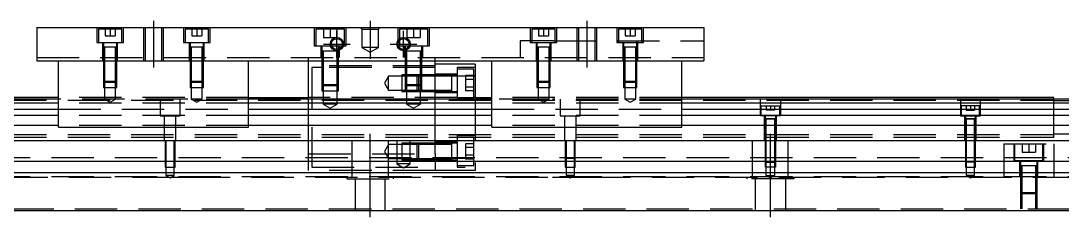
# Model space of a CAD drawing. Extents: x -8 to 710, y -268 to 102.
# Drawn here: x 155.2 to 467.5, y -233 to -174 of the extents above; entities that cross this region are included whole.
import ezdxf

# ---------------------------------------------------------------- set-up
doc = ezdxf.new("R2010")
doc.units = 0
doc.linetypes.add('CENTER', pattern=[50.8, 31.75, -6.35, 6.35, -6.35])
doc.linetypes.add('DASHED', pattern=[19.05, 12.7, -6.35])
doc.layers.get('0').update_dxf_attribs({"linetype": 'CONTINUOUS'})
doc.layers.add('CENTER', color=1, linetype='CENTER')

msp = doc.modelspace()

# ---------------------------------------------------------------- linework, layer by layer
at = {"color": 7, "linetype": 'CONTINUOUS'}
for p, q in [((160, -176), (160, -186)), ((160, -176), (360, -176)), ((360, -176), (360, -186)), ((160, -186), (360, -186)), ((166.5, -206), (166.5, -186)), ((223.5, -206), (223.5, -186)), ((223.5, -206), (223.5, -186)), ((241.5, -197), (241.5, -186)), ((279.5, -197.5), (279.5, -186)), ((291.5, -187), (279.5, -187)), ((291.5, -187), (291.5, -197.5)), ((296.5, -206), (296.5, -186)), ((353.5, -206), (353.5, -186)), ((284.5, -192.75), (284.5, -190.249994)), ((284.5, -195.250006), (284.5, -190.249994)), ((284.5, -195.250006), (284.5, -192.599968)), ((166.5, -197.5), (0, -197.5)), ((166.5, -198.752272), (0, -198.752272)), ((166.5, -197), (60.5, -197)), ((223.5, -197), (241.5, -197)), ((296.5, -197.5), (223.5, -197.5)), ((296.5, -198.752272), (223.5, -198.752272)), ((291.5, -197), (296.5, -197)), ((465, -197), (353.5, -197)), ((520, -197.5), (353.5, -197.5)), ((520, -198.752272), (353.5, -198.752272)), ((465, -197.5), (465, -197)), ((0, -200.52668), (166.5, -200.52668)), ((166.5, -202.423076), (0, -202.423076)), ((223.5, -200.52668), (296.5, -200.52668)), ((296.5, -202.423076), (223.5, -202.423076)), ((353.5, -200.52668), (520, -200.52668)), ((520, -202.423076), (353.5, -202.423076)), ((166.5, -205.477372), (0, -205.477372)), ((166.5, -206), (223.5, -206)), ((296.5, -205.477372), (223.5, -205.477372)), ((296.5, -206), (353.5, -206)), ((520, -205.477372), (353.5, -205.477372)), ((0, -210), (520, -210)), ((284.5, -213.25), (284.5, -210.749994)), ((284.5, -215.750006), (284.5, -210.749994)), ((284.5, -213.25), (284.5, -210.749994)), ((284.5, -215.750006), (284.5, -210.749994)), ((284.5, -215.35), (284.5, -211.15)), ((284.5, -215.750006), (284.5, -215.35)), ((520, -216.3), (0, -216.3)), ((520, -219.7), (0, -219.7)), ((0, -231), (520, -231))]:
    msp.add_line(p, q, dxfattribs=at)
at = {"color": 3, "linetype": 'DASHED'}
for p, q in [((178, -176), (178, -180.5)), ((185.5, -176.5), (178.5, -176.5)), ((178.5, -176.5), (178.5, -180.5)), ((180.5, -176.5), (180.5, -178.5)), ((182, -176.5), (182, -178.5)), ((183.5, -176.5), (183.5, -178.5)), ((185.5, -180.5), (185.5, -176.5)), ((186, -180.5), (186, -176)), ((192.000006, -176), (192.000006, -186)), ((192.5, -176), (192.5, -186)), ((197.5, -186), (197.5, -176)), ((197.999994, -186), (197.999994, -176)), ((204, -176), (204, -180.5)), ((211.5, -176.5), (204.5, -176.5)), ((204.5, -176.5), (204.5, -180.5)), ((206.5, -176.5), (206.5, -178.5)), ((208, -176.5), (208, -178.5)), ((209.5, -176.5), (209.5, -178.5)), ((211.5, -180.5), (211.5, -176.5)), ((212, -180.5), (212, -176)), ((243.25, -176), (243.25, -181.5)), ((252.25, -176.5), (243.75, -176.5)), ((243.75, -176.5), (243.75, -181.5)), ((246, -176.5), (246, -179)), ((248, -176.5), (248, -179)), ((250, -176.5), (250, -179)), ((252.25, -181.5), (252.25, -176.5)), ((252.75, -181.5), (252.75, -176)), ((257.5, -176.5), (257, -176)), ((257.5, -176.5), (257.5, -182)), ((257.5, -176.5), (262.5, -176.5)), ((262.5, -176.5), (263, -176)), ((262.5, -182), (262.5, -176.5)), ((268.25, -176), (268.25, -181.5)), ((277.25, -176.5), (268.75, -176.5)), ((268.75, -176.5), (268.75, -179.43875)), ((271, -176.5), (271, -179)), ((273, -176.5), (273, -179)), ((275, -176.5), (275, -179)), ((277.25, -181.5), (277.25, -176.5)), ((277.75, -181.5), (277.75, -176)), ((308, -176), (308, -180.5)), ((315.5, -176.5), (308.5, -176.5)), ((308.5, -176.5), (308.5, -180.5)), ((310.5, -176.5), (310.5, -178.5)), ((312, -176.5), (312, -178.5)), ((313.5, -176.5), (313.5, -178.5)), ((315.5, -180.5), (315.5, -176.5)), ((316, -180.5), (316, -176)), ((322.000006, -176), (322.000006, -186)), ((322.5, -176), (322.5, -186)), ((327.5, -186), (327.5, -176)), ((327.999994, -186), (327.999994, -176)), ((334, -176), (334, -180.5)), ((341.5, -176.5), (334.5, -176.5)), ((334.5, -176.5), (334.5, -180.5)), ((336.5, -176.5), (336.5, -178.5)), ((338, -176.5), (338, -178.5)), ((339.5, -176.5), (339.5, -178.5)), ((341.5, -180.5), (341.5, -176.5)), ((342, -180.5), (342, -176)), ((178, -180.5), (186, -180.5)), ((179.75, -180.5), (179.75, -186)), ((180, -180.5), (180, -181.9)), ((180.5, -178.5), (182, -178.5)), ((182, -178.5), (183.5, -178.5)), ((184, -181.9), (184, -180.5)), ((184.25, -186), (184.25, -180.5)), ((204, -180.5), (212, -180.5)), ((205.75, -180.5), (205.75, -186)), ((206, -180.5), (206, -181.9)), ((206.5, -178.5), (208, -178.5)), ((208, -178.5), (209.5, -178.5)), ((210, -181.9), (210, -180.5)), ((210.25, -186), (210.25, -180.5)), ((246, -179), (248, -179)), ((248, -179), (250, -179)), ((268.75, -179.43875), (268.75, -179.922968)), ((268.75, -179.922968), (268.75, -181.5)), ((271, -179), (273, -179)), ((273, -179), (275, -179)), ((305, -180), (305, -185)), ((315, -180), (305, -180)), ((308, -180.5), (316, -180.5)), ((309.75, -180.5), (309.75, -186)), ((310, -180.5), (310, -181.9)), ((310.5, -178.5), (312, -178.5)), ((312, -178.5), (313.5, -178.5)), ((314, -181.9), (314, -180.5)), ((314.25, -186), (314.25, -180.5)), ((315, -180), (360, -180)), ((334, -180.5), (342, -180.5)), ((335.75, -180.5), (335.75, -186)), ((336, -180.5), (336, -181.9)), ((336.5, -178.5), (338, -178.5)), ((338, -178.5), (339.5, -178.5)), ((340, -180.5), (340, -180)), ((340, -180), (340, -180.5)), ((340, -181.9), (340, -180.5)), ((340.25, -186), (340.25, -180.5)), ((184.000006, -181.9), (179.999994, -181.9)), ((184.000006, -181.9), (179.999994, -181.9)), ((184.000006, -181.9), (179.999994, -181.9)), ((180, -181.895), (180, -181.9)), ((180, -181.9), (180.216462, -181.9)), ((180.216708, -181.9), (180, -181.9)), ((180, -181.9), (180, -181.905)), ((180, -181.9), (180, -186)), ((183.783332, -181.9), (180.216708, -181.9)), ((180.35, -181.9), (180.35, -186)), ((183.65, -186), (183.65, -181.9)), ((184, -181.9), (183.783332, -181.9)), ((183.783538, -181.9), (184, -181.9)), ((184, -181.9), (184, -181.895)), ((184, -181.905), (184, -181.9)), ((184, -186), (184, -181.9)), ((210.000006, -181.9), (205.999994, -181.9)), ((206, -181.895), (206, -181.9)), ((206.216708, -181.9), (206, -181.9)), ((206, -181.9), (206, -181.905)), ((206, -181.9), (206, -186)), ((209.783332, -181.9), (206.216708, -181.9)), ((206.35, -181.9), (206.35, -186)), ((209.65, -186), (209.65, -181.9)), ((210, -181.9), (209.783332, -181.9)), ((210, -181.9), (210, -181.895)), ((210, -181.905), (210, -181.9)), ((210, -186), (210, -181.9)), ((243.25, -181.5), (252.75, -181.5)), ((245.25, -181.5), (245.25, -185)), ((250.500006, -183.1), (245.499994, -183.1)), ((250.500006, -183.1), (245.499994, -183.1)), ((245.5, -181.5), (245.5, -183.1)), ((245.5, -183.095), (245.5, -183.1)), ((245.5, -183.1), (245.757448, -183.1)), ((245.757468, -183.1), (245.5, -183.1)), ((245.5, -183.1), (245.5, -183.105)), ((245.5, -183.1), (245.5, -185)), ((250.013852, -183.1), (245.757468, -183.1)), ((245.9, -183.1), (245.9, -185)), ((250.242552, -183.1), (250.013852, -183.1)), ((250.1, -185), (250.1, -183.1)), ((250.5, -183.1), (250.242552, -183.1)), ((250.242602, -183.1), (250.5, -183.1)), ((250.5, -182.572418), (250.5, -181.5)), ((250.5, -182.936492), (250.5, -182.572418)), ((250.5, -183.1), (250.5, -182.936492)), ((250.5, -183.1), (250.5, -183.095)), ((250.5, -183.105), (250.5, -183.1)), ((250.5, -185), (250.5, -183.1)), ((250.75, -185), (250.75, -181.5)), ((262.5, -182), (257.5, -182)), ((257.5, -182), (260, -183.443376)), ((260, -183.443376), (262.5, -182)), ((268.25, -181.5), (277.75, -181.5)), ((270.25, -181.5), (270.25, -185)), ((275.500006, -183.1), (270.499994, -183.1)), ((275.500006, -183.1), (270.499994, -183.1)), ((270.5, -181.5), (270.5, -182.572418)), ((270.5, -182.572418), (270.5, -182.936492)), ((270.5, -182.936492), (270.5, -183.1)), ((270.5, -183.095), (270.5, -183.1)), ((270.5, -183.1), (270.757448, -183.1)), ((270.757468, -183.1), (270.5, -183.1)), ((270.5, -183.1), (270.5, -183.105)), ((270.5, -183.1), (270.5, -185)), ((275.242552, -183.1), (270.757468, -183.1)), ((270.9, -183.1), (270.9, -185)), ((275.1, -185), (275.1, -183.1)), ((275.5, -183.1), (275.242552, -183.1)), ((275.242602, -183.1), (275.5, -183.1)), ((275.5, -183.1), (275.5, -181.5)), ((275.5, -183.1), (275.5, -183.095)), ((275.5, -183.105), (275.5, -183.1)), ((275.5, -185), (275.5, -183.1)), ((275.75, -185), (275.75, -181.5)), ((314.000006, -181.9), (309.999994, -181.9)), ((314.000006, -181.9), (309.999994, -181.9)), ((314.000006, -181.9), (309.999994, -181.9)), ((314.000006, -181.9), (309.999994, -181.9)), ((310, -181.895), (310, -181.9)), ((310, -181.9), (310.216462, -181.9)), ((310.216708, -181.9), (310, -181.9)), ((310, -181.9), (310, -181.905)), ((310, -181.9), (310, -186)), ((313.783332, -181.9), (310.216708, -181.9)), ((310.35, -181.9), (310.35, -186)), ((313.65, -186), (313.65, -181.9)), ((314, -181.9), (313.783332, -181.9)), ((313.783538, -181.9), (314, -181.9)), ((314, -181.9), (314, -181.895)), ((314, -181.905), (314, -181.9)), ((314, -186), (314, -181.9)), ((340.000006, -181.9), (335.999994, -181.9)), ((340.000006, -181.9), (335.999994, -181.9)), ((340.000006, -181.9), (335.999994, -181.9)), ((340.000006, -181.9), (335.999994, -181.9)), ((336, -181.895), (336, -181.9)), ((336, -181.9), (336.216462, -181.9)), ((336.216708, -181.9), (336, -181.9)), ((336, -181.9), (336, -186)), ((336, -181.9), (336, -181.905)), ((339.783332, -181.9), (336.216708, -181.9)), ((336.35, -181.9), (336.35, -186)), ((339.65, -186), (339.65, -181.9)), ((340, -181.9), (339.783332, -181.9)), ((339.783538, -181.9), (340, -181.9)), ((340, -181.9), (340, -181.895)), ((340, -186), (340, -181.9)), ((340, -181.905), (340, -181.9)), ((160, -185), (360, -185)), ((180, -186), (180, -192.15)), ((180.000006, -186), (180.000002, -192.15)), ((180.35, -186), (180.35, -192.5)), ((183.65, -192.5), (183.65, -186)), ((183.999998, -192.15), (183.999994, -186)), ((184, -192.15), (184, -186)), ((206, -186), (206, -192.15)), ((206.000006, -186), (206.000002, -192.15)), ((206.35, -186), (206.35, -192.5)), ((209.65, -192.5), (209.65, -186)), ((209.999998, -192.15), (209.999994, -186)), ((210, -192.15), (210, -186)), ((241.5, -186), (241.5, -185)), ((245.5, -185), (245.5, -186)), ((245.5, -186), (245.5, -193.1)), ((245.500006, -185), (245.500006, -186)), ((245.500006, -186), (245.500006, -193.100006)), ((245.9, -185), (245.9, -186)), ((245.9, -186), (245.9, -193.5)), ((250.1, -193.5), (250.1, -185)), ((250.499994, -193.1), (250.499994, -185)), ((250.5, -193.1), (250.5, -185)), ((270.5, -185), (270.5, -193.1)), ((270.500006, -185), (270.500006, -193.1)), ((270.9, -185), (270.9, -193.5)), ((275.1, -193.5), (275.1, -185)), ((275.499994, -193.1), (275.499994, -185)), ((275.5, -193.1), (275.5, -185)), ((279.5, -186), (279.5, -185)), ((310, -186), (310, -192.15)), ((310.000006, -186), (310.000002, -192.15)), ((310.35, -186), (310.35, -192.5)), ((313.65, -192.5), (313.65, -186)), ((313.999998, -192.15), (313.999994, -186)), ((314, -192.15), (314, -186)), ((336, -186), (336, -192.15)), ((336.000006, -186), (336.000002, -192.15)), ((336.35, -186), (336.35, -192.5)), ((339.65, -192.5), (339.65, -186)), ((339.999998, -192.15), (339.999994, -186)), ((340, -192.15), (340, -186)), ((279.5, -187.5), (241.5, -187.5)), ((242.5, -188), (242.5, -206)), ((245.5, -188), (242.5, -188)), ((245.9, -188), (245.5, -188)), ((279.5, -188), (245.9, -188)), ((274.5, -190.250002), (269.5, -190.250006)), ((269.5, -190.250006), (269.5, -195.249994)), ((274.5, -190.25), (274.1, -190.65)), ((274.5, -190.25), (274.5, -195.25)), ((279.5, -190.25), (274.5, -190.25)), ((279.5, -190.250006), (274.5, -190.250002)), ((286.1, -190), (279.5, -190)), ((284.5, -190.25), (279.5, -190.25)), ((284.5, -190.25), (284.495, -190.25)), ((284.5, -192.599968), (284.5, -190.249994)), ((284.5, -190.507468), (284.5, -190.25)), ((284.505, -190.25), (284.5, -190.25)), ((285, -190.25), (284.5, -190.25)), ((285.35, -190.25), (285, -190.25)), ((286.1, -190.25), (285.35, -190.25)), ((286.1, -188), (286.1, -197.5)), ((291.5, -188), (286.1, -188)), ((288.65, -188.5), (286.1, -188.5)), ((288.6, -190.440598), (288.6, -191.5953)), ((291.1, -190.440598), (288.6, -190.440598)), ((289, -188.5), (288.65, -188.5)), ((291.1, -188.5), (289, -188.5)), ((291.1, -197), (291.1, -188.5)), ((180, -192.15), (184, -192.15)), ((180, -192.15), (180.35, -192.5)), ((180.000002, -192.15), (180.000006, -194)), ((183.65, -192.5), (180.35, -192.5)), ((180.35, -192.5), (180.35, -194)), ((183.65, -192.5), (184, -192.15)), ((183.65, -194), (183.65, -192.5)), ((183.999994, -194), (183.999998, -192.15)), ((206, -192.15), (210, -192.15)), ((206, -192.15), (206.35, -192.5)), ((206.000002, -192.15), (206.000006, -194)), ((209.65, -192.5), (206.35, -192.5)), ((206.35, -192.5), (206.35, -194)), ((209.65, -192.5), (210, -192.15)), ((209.65, -194), (209.65, -192.5)), ((209.999994, -194), (209.999998, -192.15)), ((245.5, -193.1), (250.5, -193.1)), ((245.5, -193.1), (245.9, -193.5)), ((245.500006, -193.100006), (245.500006, -195)), ((250.1, -193.5), (245.9, -193.5)), ((245.9, -193.5), (245.9, -195)), ((250.1, -193.5), (250.5, -193.1)), ((250.1, -195), (250.1, -193.5)), ((250.499994, -195), (250.499994, -193.1)), ((265.5, -190.65), (264.287564, -192.75)), ((264.287564, -192.75), (265.5, -194.85)), ((265.5, -194.85), (265.5, -190.65)), ((269.5, -190.65), (265.5, -190.65)), ((274.1, -190.65), (269.5, -190.65)), ((270.5, -193.1), (275.5, -193.1)), ((270.5, -193.1), (270.9, -193.5)), ((270.500006, -193.1), (270.500006, -195)), ((275.1, -193.5), (270.9, -193.5)), ((270.9, -193.5), (270.9, -195)), ((274.1, -194.85), (274.1, -190.65)), ((279.5, -190.65), (274.1, -190.65)), ((275.1, -193.5), (275.5, -193.1)), ((275.1, -195), (275.1, -193.5)), ((275.499994, -195), (275.499994, -193.1)), ((285, -190.630684), (279.5, -190.630684)), ((284.5, -190.65), (279.5, -190.65)), ((284.5, -192.599954), (284.5, -190.507468)), ((284.5, -192.95002), (284.5, -192.599954)), ((284.5, -194.992552), (284.5, -192.95002)), ((285.35, -190.630684), (285, -190.630684)), ((288.65, -190.630684), (285.35, -190.630684)), ((288.6, -191.5953), (288.6, -193.9047)), ((291.1, -191.5953), (288.6, -191.5953)), ((289, -190.630684), (288.65, -190.630684)), ((291.5, -190.630684), (289, -190.630684)), ((310, -192.15), (314, -192.15)), ((310, -192.15), (310.35, -192.5)), ((310.000002, -192.15), (310.000006, -194)), ((313.65, -192.5), (310.35, -192.5)), ((310.35, -192.5), (310.35, -194)), ((313.65, -192.5), (314, -192.15)), ((313.65, -194), (313.65, -192.5)), ((313.999994, -194), (313.999998, -192.15)), ((336, -192.15), (340, -192.15)), ((336, -192.15), (336.35, -192.5)), ((336.000002, -192.15), (336.000006, -194)), ((339.65, -192.5), (336.35, -192.5)), ((336.35, -192.5), (336.35, -194)), ((339.65, -192.5), (340, -192.15)), ((339.65, -194), (339.65, -192.5)), ((339.999994, -194), (339.999998, -192.15)), ((180.000006, -194), (183.999994, -194)), ((180.35, -194), (180.35, -197.5)), ((183.65, -197.5), (183.65, -194)), ((206.000006, -194), (209.999994, -194)), ((206.35, -194), (206.35, -197.5)), ((209.65, -197.5), (209.65, -194)), ((245.500006, -195), (250.499994, -195)), ((245.9, -195), (245.9, -199)), ((250.1, -199), (250.1, -195)), ((265.5, -194.85), (269.5, -194.85)), ((269.5, -194.85), (274.1, -194.85)), ((269.5, -195.249994), (274.5, -195.249998)), ((270.500006, -195), (275.499994, -195)), ((270.9, -195), (270.9, -199)), ((274.1, -194.85), (279.5, -194.85)), ((274.1, -194.85), (274.5, -195.25)), ((274.1, -194.85), (279.5, -194.85)), ((274.5, -195.249998), (279.5, -195.249994)), ((274.5, -195.25), (279.5, -195.249998)), ((275.1, -199), (275.1, -195)), ((279.5, -194.85), (284.5, -194.85)), ((279.5, -195.249998), (284.505, -195.25)), ((279.5, -195.5), (286.1, -195.5)), ((284.495, -195.25), (286.1, -195.25)), ((284.5, -195.25), (284.5, -194.992552)), ((291.1, -193.9047), (288.6, -193.9047)), ((288.6, -193.9047), (288.6, -195.059402)), ((291.1, -195.059402), (288.6, -195.059402)), ((310.000006, -194), (313.999994, -194)), ((310.35, -194), (310.35, -197.5)), ((313.65, -197.5), (313.65, -194)), ((336.000006, -194), (339.999994, -194)), ((336.35, -194), (336.35, -197.5)), ((339.65, -197.5), (339.65, -194)), ((55, -197.875), (465, -197.875)), ((223.5, -197), (166.5, -197)), ((205.35, -197.5), (166.5, -197.5)), ((223.5, -198.752272), (166.5, -198.752272)), ((183.65, -197.5), (180.35, -197.5)), ((180.35, -197.5), (182, -198.452628)), ((182, -198.452628), (183.65, -197.5)), ((197, -197.5), (197, -202.5)), ((203, -202.5), (203, -197.5)), ((209.65, -197.5), (206.35, -197.5)), ((206.35, -197.5), (208, -198.452628)), ((208, -198.452628), (209.65, -197.5)), ((223.5, -197.5), (208.65, -197.5)), ((241.5, -210), (241.5, -197)), ((286.1, -197), (241.5, -197)), ((250.1, -199), (245.9, -199)), ((245.9, -199), (248, -200.212436)), ((248, -200.212436), (250.1, -199)), ((275.1, -199), (270.9, -199)), ((270.9, -199), (273, -200.212436)), ((273, -200.212436), (275.1, -199)), ((279.5, -210), (279.5, -197.5)), ((285.35, -197.5), (296.5, -197.5)), ((286.1, -197), (291.1, -197)), ((311.35, -197.5), (288.65, -197.5)), ((291.5, -197), (291.1, -197)), ((291.5, -197.5), (291.5, -218)), ((353.5, -197), (296.5, -197)), ((353.5, -198.752272), (296.5, -198.752272)), ((313.65, -197.5), (310.35, -197.5)), ((310.35, -197.5), (312, -198.452628)), ((312, -198.452628), (313.65, -197.5)), ((353.5, -197.5), (314.65, -197.5)), ((317, -197.5), (317, -202.5)), ((323, -202.5), (323, -197.5)), ((339.65, -197.5), (336.35, -197.5)), ((336.35, -197.5), (338, -198.452628)), ((338, -198.452628), (339.65, -197.5)), ((377, -202.5), (377, -197.5)), ((377.25, -199.5), (382.75, -199.5)), ((377.25, -202.5), (377.25, -199.5)), ((378.75, -199.5), (378.75, -200.8)), ((380, -199.5), (380, -200.8)), ((381.25, -199.5), (381.25, -200.8)), ((382.75, -199.5), (382.75, -202.5)), ((383, -197.5), (383, -202.5)), ((437, -197.5), (437, -202.5)), ((442.75, -199.5), (437.25, -199.5)), ((437.25, -199.5), (437.25, -202.5)), ((438.75, -199.5), (438.75, -200.8)), ((440, -199.5), (440, -200.8)), ((441.25, -199.5), (441.25, -200.8)), ((442.75, -202.5), (442.75, -199.5)), ((443, -202.5), (443, -197.5)), ((465, -203), (465, -197.5)), ((470, -198), (465, -198)), ((166.5, -200.52668), (223.5, -200.52668)), ((223.5, -202.423076), (166.5, -202.423076)), ((197, -202.5), (203, -202.5)), ((198.25, -202.5), (198.25, -210)), ((201.75, -210), (201.75, -202.5)), ((296.5, -200.52668), (353.5, -200.52668)), ((353.5, -202.423076), (296.5, -202.423076)), ((317, -202.5), (323, -202.5)), ((318.25, -202.5), (318.25, -210)), ((321.75, -210), (321.75, -202.5)), ((383, -202.5), (377, -202.5)), ((378.25, -210), (378.25, -202.5)), ((378.5, -203.5), (378.5, -202.5)), ((380, -200.8), (378.75, -200.8)), ((381.25, -200.8), (380, -200.8)), ((381.5, -202.5), (381.5, -203.5)), ((381.75, -202.5), (381.75, -210)), ((437, -202.5), (443, -202.5)), ((438.25, -202.5), (438.25, -210)), ((438.5, -202.5), (438.5, -203.5)), ((438.75, -200.8), (440, -200.8)), ((440, -200.8), (441.25, -200.8)), ((441.5, -203.5), (441.5, -202.5)), ((441.75, -210), (441.75, -202.5)), ((223.5, -205.477372), (166.5, -205.477372)), ((242.5, -206), (242.5, -210)), ((353.5, -205.477372), (296.5, -205.477372)), ((378.499994, -203.5), (381.500006, -203.5)), ((378.499994, -203.5), (380.001196, -203.5)), ((378.499994, -203.5), (381.500006, -203.5)), ((378.499994, -203.5), (380.001196, -203.5)), ((378.5, -203.5), (378.5, -203.495)), ((378.624608, -203.5), (378.5, -203.5)), ((378.5, -203.5), (378.62467, -203.5)), ((378.624608, -203.5), (378.5, -203.5)), ((378.5, -203.5), (378.62467, -203.5)), ((378.5, -203.505), (378.5, -203.5)), ((378.5, -210), (378.5, -203.5)), ((381.37533, -203.5), (378.624608, -203.5)), ((381.37533, -203.5), (378.624608, -203.5)), ((378.62467, -203.5), (380.001196, -203.5)), ((378.62467, -203.5), (380.001196, -203.5)), ((378.75, -210), (378.75, -203.5)), ((380.001196, -203.5), (381.500006, -203.5)), ((380.001196, -203.5), (381.500006, -203.5)), ((380.001196, -203.5), (381.375322, -203.5)), ((380.001196, -203.5), (381.375322, -203.5)), ((381.25, -203.5), (381.25, -210)), ((381.375322, -203.5), (381.5, -203.5)), ((381.375322, -203.5), (381.5, -203.5)), ((381.5, -203.5), (381.37533, -203.5)), ((381.5, -203.5), (381.37533, -203.5)), ((381.5, -203.495), (381.5, -203.5)), ((381.5, -203.5), (381.5, -203.505)), ((381.5, -203.5), (381.5, -210)), ((441.500006, -203.5), (438.499994, -203.5)), ((439.998804, -203.5), (438.499994, -203.5)), ((439.998804, -203.5), (438.499994, -203.5)), ((438.5, -203.495), (438.5, -203.5)), ((438.5, -203.5), (438.62467, -203.5)), ((438.624678, -203.5), (438.5, -203.5)), ((438.624678, -203.5), (438.5, -203.5)), ((438.5, -203.5), (438.5, -203.505)), ((438.5, -203.5), (438.5, -210)), ((438.62467, -203.5), (441.375392, -203.5)), ((439.998804, -203.5), (438.624678, -203.5)), ((439.998804, -203.5), (438.624678, -203.5)), ((438.75, -203.5), (438.75, -210)), ((441.500006, -203.5), (439.998804, -203.5)), ((441.500006, -203.5), (439.998804, -203.5)), ((441.37533, -203.5), (439.998804, -203.5)), ((441.37533, -203.5), (439.998804, -203.5)), ((441.25, -210), (441.25, -203.5)), ((441.5, -203.5), (441.37533, -203.5)), ((441.5, -203.5), (441.37533, -203.5)), ((441.375392, -203.5), (441.5, -203.5)), ((441.5, -203.5), (441.5, -203.495)), ((441.5, -203.505), (441.5, -203.5)), ((441.5, -210), (441.5, -203.5)), ((465, -209), (465, -203)), ((55, -208.125), (465, -208.125)), ((55, -209), (465, -209)), ((286.1, -208.5), (286.1, -218)), ((291.5, -208.5), (286.1, -208.5)), ((291.1, -209), (286.1, -209)), ((291.1, -210), (291.1, -209)), ((465, -208), (470, -208)), ((198.500006, -210), (198.500006, -216.3)), ((198.75, -210), (198.75, -218)), ((201.25, -218), (201.25, -210)), ((201.499994, -216.3), (201.499994, -210)), ((241.5, -214), (241.5, -210)), ((242.5, -210), (242.5, -216.3)), ((254.638098, -221), (254.638098, -210)), ((265.5, -211.15), (264.287564, -213.25)), ((265.361902, -210), (265.361902, -221)), ((265.5, -215.35), (265.5, -211.15)), ((269.5, -211.15), (265.5, -211.15)), ((268, -210), (268, -217)), ((274.5, -210.750002), (269.5, -210.750006)), ((269.5, -210.750006), (269.5, -215.749994)), ((274.1, -211.15), (269.5, -211.15)), ((272, -217), (272, -210)), ((274.5, -210.75), (274.1, -211.15)), ((274.1, -215.35), (274.1, -211.15)), ((279.5, -211.15), (274.1, -211.15)), ((274.5, -210.75), (274.5, -215.75)), ((279.5, -210.75), (274.5, -210.75)), ((279.5, -210.750006), (274.5, -210.750002)), ((279.5, -214), (279.5, -210)), ((286.1, -210.5), (279.5, -210.5)), ((284.505, -210.75), (279.5, -210.75)), ((284.5, -211.15), (279.5, -211.15)), ((286.1, -210.75), (284.495, -210.75)), ((284.5, -210.75), (284.5, -211.007448)), ((284.5, -211.007468), (284.5, -210.75)), ((284.5, -210.75), (284.5, -211.007448)), ((284.5, -211.007468), (284.5, -210.75)), ((284.5, -213.099954), (284.5, -211.007468)), ((288.6, -210.940598), (288.6, -212.0953)), ((291.1, -210.940598), (288.6, -210.940598)), ((291.1, -212.0953), (288.6, -212.0953)), ((288.6, -212.0953), (288.6, -214.4047)), ((291.1, -216.3), (291.1, -210)), ((318.500006, -210), (318.500006, -216.3)), ((318.75, -210), (318.75, -218)), ((321.25, -218), (321.25, -210)), ((321.499994, -216.3), (321.499994, -210)), ((374.638098, -221), (374.638098, -210)), ((378.5, -216.25), (378.5, -210)), ((378.500006, -216.250006), (378.500006, -210)), ((378.75, -216.3), (378.75, -210)), ((381.25, -210), (381.25, -216.3)), ((381.499994, -210), (381.499994, -216.250006)), ((381.5, -210), (381.5, -216.25)), ((385.361902, -221), (385.361902, -210)), ((438.5, -210), (438.5, -216.25)), ((438.500006, -210), (438.500006, -216.250006)), ((438.75, -210), (438.75, -216.3)), ((441.25, -216.3), (441.25, -210)), ((441.499994, -216.250006), (441.499994, -210)), ((441.5, -216.25), (441.5, -210)), ((450, -211), (450, -216.3)), ((450, -211), (465, -211)), ((453, -211), (453, -216)), ((453.25, -211), (453.25, -216)), ((455.5, -211), (455.5, -213.5)), ((457.5, -211), (457.5, -213.5)), ((459.5, -211), (459.5, -213.5)), ((461.75, -216), (461.75, -211)), ((462, -216), (462, -211)), ((465, -211), (465, -216.3)), ((520, -215.15), (0, -215.15)), ((241.5, -214), (279.5, -214)), ((241.5, -216.3), (241.5, -214)), ((264.287564, -213.25), (265.5, -215.35)), ((265.5, -215.35), (269.5, -215.35)), ((269.5, -215.35), (274.1, -215.35)), ((274.1, -215.35), (279.5, -215.35)), ((274.1, -215.35), (274.5, -215.75)), ((279.5, -214), (279.5, -216.3)), ((279.5, -215.35), (284.5, -215.35)), ((288.500006, -215.369316), (279.5, -215.369316)), ((284.5, -215.492552), (284.5, -213.099954)), ((288.6, -214.4047), (288.6, -215.559402)), ((291.1, -214.4047), (288.6, -214.4047)), ((321.5, -215.369316), (318.500006, -215.369316)), ((455.5, -213.5), (457.5, -213.5)), ((457.5, -213.5), (459.5, -213.5)), ((198.500006, -216.3), (198.500006, -218)), ((198.500006, -218), (201.499994, -218)), ((198.75, -218), (198.75, -220.5)), ((201.25, -220.5), (201.25, -218)), ((201.499994, -218), (201.499994, -216.3)), ((279.5, -216.275918), (241.5, -216.275918)), ((241.5, -219), (241.5, -216.3)), ((242.5, -216.3), (242.5, -218)), ((242.5, -218), (279.5, -218)), ((272, -217), (268, -217)), ((268, -217), (270, -218.1547)), ((269.5, -215.749994), (274.5, -215.749998)), ((270, -218.1547), (272, -217)), ((274.5, -215.749998), (279.5, -215.749994)), ((274.5, -215.75), (279.5, -215.75)), ((279.5, -215.75), (284.5, -215.75)), ((279.5, -216), (286.1, -216)), ((279.5, -216.3), (279.5, -219)), ((284.495, -215.75), (284.5, -215.75)), ((284.5, -215.75), (284.5, -215.492552)), ((284.5, -215.75), (284.505, -215.75)), ((284.5, -215.75), (286.1, -215.75)), ((286.1, -217.5), (288.500006, -217.5)), ((286.1, -218), (288.500006, -218)), ((288.500006, -217.5), (291.1, -217.5)), ((291.1, -215.559402), (288.6, -215.559402)), ((291.1, -217.5), (291.1, -216.3)), ((291.5, -218), (291.5, -219)), ((318.500006, -216.3), (318.500006, -218)), ((318.500006, -218), (321.499994, -218)), ((318.75, -218), (318.75, -220.5)), ((321.25, -220.5), (321.25, -218)), ((321.499994, -218), (321.499994, -216.3)), ((381.5, -216.25), (378.5, -216.25)), ((378.55, -216.3), (378.5, -216.25)), ((378.500006, -216.3), (378.500006, -216.250006)), ((378.500006, -218), (378.500006, -216.3)), ((381.499994, -218), (378.500006, -218)), ((378.75, -216.5), (378.55, -216.3)), ((378.75, -216.5), (378.75, -216.3)), ((378.75, -216.5), (381.25, -216.5)), ((378.75, -218), (378.75, -216.5)), ((378.75, -220.5), (378.75, -218)), ((381.25, -216.3), (381.25, -216.5)), ((381.45, -216.3), (381.25, -216.5)), ((381.25, -216.5), (381.25, -218)), ((381.25, -218), (381.25, -220.5)), ((381.5, -216.25), (381.45, -216.3)), ((381.499994, -216.250006), (381.499994, -216.3)), ((381.499994, -216.3), (381.499994, -218)), ((438.5, -216.25), (441.5, -216.25)), ((438.5, -216.25), (438.55, -216.3)), ((438.500006, -216.250006), (438.500006, -216.3)), ((438.500006, -216.3), (438.500006, -218)), ((438.500006, -218), (441.499994, -218)), ((438.55, -216.3), (438.75, -216.5)), ((438.75, -216.3), (438.75, -216.5)), ((441.25, -216.5), (438.75, -216.5)), ((438.75, -216.5), (438.75, -218)), ((438.75, -218), (438.75, -220.5)), ((441.25, -216.5), (441.25, -216.3)), ((441.25, -216.5), (441.45, -216.3)), ((441.25, -218), (441.25, -216.5)), ((441.25, -220.5), (441.25, -218)), ((441.45, -216.3), (441.5, -216.25)), ((441.499994, -216.3), (441.499994, -216.250006)), ((441.499994, -218), (441.499994, -216.3)), ((450, -216.3), (450, -219.7)), ((453, -216), (462, -216)), ((454.75, -216), (454.75, -221)), ((460.000006, -217.6), (454.999994, -217.6)), ((460.000006, -217.6), (454.999994, -217.6)), ((455, -216), (455, -216.3)), ((455, -216.3), (455, -217.6)), ((455, -217.595), (455, -217.6)), ((455.257468, -217.6), (455, -217.6)), ((455, -217.6), (455, -217.605)), ((455, -217.6), (455, -219.7)), ((459.742552, -217.6), (455.257468, -217.6)), ((455.4, -217.6), (455.4, -219.7)), ((459.6, -219.7), (459.6, -217.6)), ((460, -217.6), (459.742552, -217.6)), ((460, -216.3), (460, -216)), ((460, -217.6), (460, -216.3)), ((460, -217.6), (460, -217.595)), ((460, -217.605), (460, -217.6)), ((460, -219.7), (460, -217.6)), ((460.25, -221), (460.25, -216)), ((465, -216.3), (465, -219.7)), ((520, -220.85), (0, -220.85)), ((55.361902, -221), (194.638098, -221)), ((194.638098, -221), (205.361902, -221)), ((201.25, -220.5), (198.75, -220.5)), ((198.75, -220.5), (200, -221.221688)), ((200, -221.221688), (201.25, -220.5)), ((205.361902, -221), (314.638098, -221)), ((279.5, -219), (241.5, -219)), ((253, -221), (253, -221.5)), ((253, -221.5), (267, -221.5)), ((255.5, -221.5), (255.5, -231)), ((264.5, -231), (264.5, -221.5)), ((267, -221.5), (267, -221)), ((291.5, -219), (279.5, -219)), ((314.638098, -221), (325.361902, -221)), ((321.25, -220.5), (318.75, -220.5)), ((318.75, -220.5), (320, -221.221688)), ((320, -221.221688), (321.25, -220.5)), ((325.361902, -221), (464.638098, -221)), ((373, -221.5), (373, -221)), ((387, -221.5), (373, -221.5)), ((375.5, -231), (375.5, -221.5)), ((378.75, -220.5), (381.25, -220.5)), ((380, -221.221688), (378.75, -220.5)), ((381.25, -220.5), (380, -221.221688)), ((384.5, -221.5), (384.5, -231)), ((387, -221), (387, -221.5)), ((441.25, -220.5), (438.75, -220.5)), ((438.75, -220.5), (440, -221.221688)), ((440, -221.221688), (441.25, -220.5)), ((450, -219.7), (450, -221)), ((455, -219.7), (455, -221)), ((455, -221), (455, -225.6)), ((455.000006, -221), (455.000006, -225.600006)), ((455.4, -219.7), (455.4, -221)), ((455.4, -221), (455.4, -226)), ((459.6, -221), (459.6, -219.7)), ((459.6, -226), (459.6, -221)), ((459.999994, -225.600006), (459.999994, -221)), ((460, -221), (460, -219.7)), ((460, -225.6), (460, -221)), ((464.638098, -221), (475.361902, -221)), ((465, -219.7), (465, -221)), ((455, -225.6), (460, -225.6)), ((455, -225.6), (455.4, -226)), ((455.000006, -225.600006), (455.000006, -230.5)), ((459.6, -226), (455.4, -226)), ((455.4, -226), (455.4, -230.5)), ((459.6, -226), (460, -225.6)), ((459.6, -230.5), (459.6, -226)), ((459.999994, -230.5), (459.999994, -225.600006)), ((0, -230.5), (520, -230.5))]:
    msp.add_line(p, q, dxfattribs=at)
at = {"color": 3, "linetype": 'CONTINUOUS'}
for centre in [(250, -181), (270, -181)]:
    msp.add_circle(centre, 2, dxfattribs=at)
at = {"color": 7, "linetype": 'CONTINUOUS'}
for centre in [(250, -181), (270, -181)]:
    msp.add_circle(centre, 1.65, dxfattribs=at)
at = {"layer": 'CENTER', "color": 1, "linetype": 'CENTER'}
for p, q in [((195, -174), (195, -188)), ((260, -174), (260, -185.443376)), ((325, -174), (325, -188)), ((250, -185), (250, -177)), ((270, -185), (270, -177)), ((246, -181), (254, -181)), ((266, -181), (274, -181)), ((260, -233), (260, -208)), ((380, -233), (380, -208))]:
    msp.add_line(p, q, dxfattribs=at)

doc.saveas('drawing.dxf')
